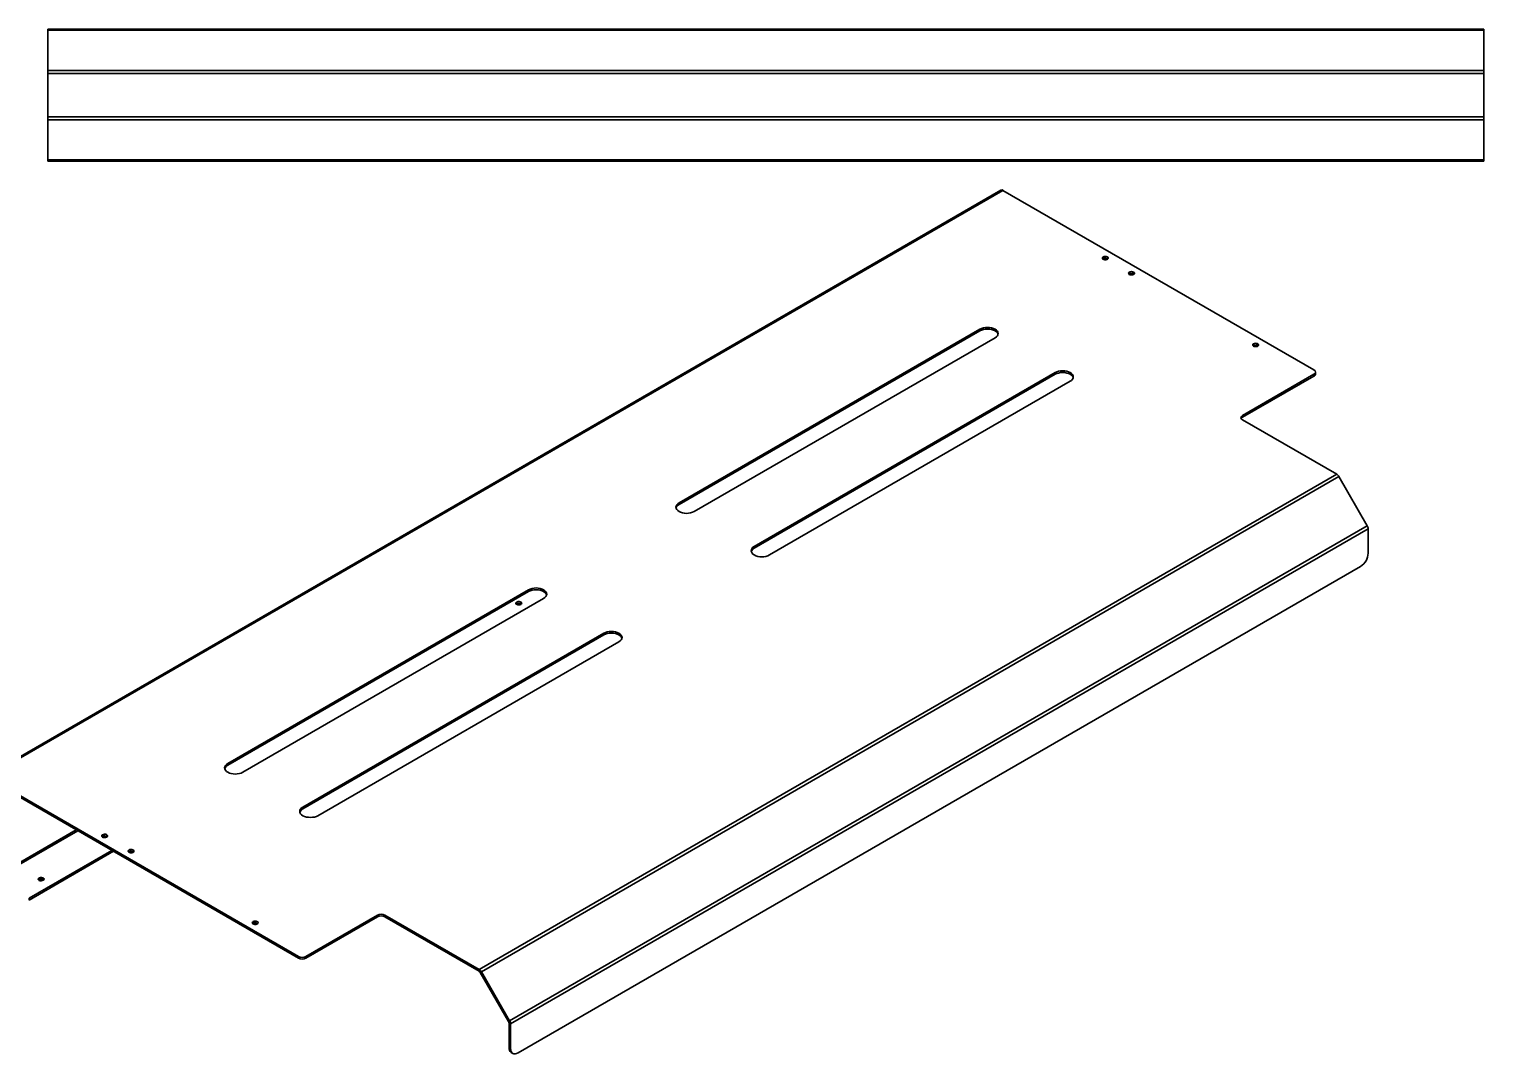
# Model space of a CAD drawing. Header units: millimetres. Extents: x -770 to 1373, y -1386 to 478.
# Drawn here: x -23 to 1344, y -484 to 478 of the extents above; entities that cross this region are included whole.
import ezdxf

# ---------------------------------------------------------------- set-up
doc = ezdxf.new("R2010")
doc.units = ezdxf.units.MM

msp = doc.modelspace()

# ---------------------------------------------------------------- linework, layer by layer
at = {"color": 7, "linetype": 'Continuous', "lineweight": 35}
for p, q in [((-5.6, 478.4), (-5.6, 477.3)), ((-5.6, 478.4), (1344.4, 478.4)), ((-5.6, 477.3), (1344.4, 477.3)), ((-5.6, 477.3), (-5.6, 439.6)), ((1344.4, 477.3), (1344.4, 478.4)), ((1344.4, 477.3), (1344.4, 439.6)), ((-5.6, 439.6), (-5.6, 436.8)), ((-5.6, 439.6), (1344.4, 439.6)), ((1344.4, 436.8), (1344.4, 439.6)), ((-5.6, 436.8), (1344.4, 436.8)), ((-5.6, 436.8), (-5.6, 396.1)), ((1344.4, 436.8), (1344.4, 396.1)), ((-5.6, 396.1), (1344.4, 396.1)), ((-5.6, 396.1), (-5.6, 393.3)), ((-5.6, 393.3), (1344.4, 393.3)), ((-5.6, 393.3), (-5.6, 355.6)), ((1344.4, 393.3), (1344.4, 396.1)), ((1344.4, 393.3), (1344.4, 355.6)), ((-5.6, 355.6), (1344.4, 355.6)), ((-5.6, 355.6), (-5.6, 354.4)), ((1344.4, 354.4), (1344.4, 355.6)), ((-5.6, 354.4), (1344.4, 354.4)), ((890.3, 327.1), (-64.2, -224)), ((892.3, 326.9), (-62.2, -224.2)), ((1184.6, 158.2), (892.3, 326.9)), ((986.5, 262.8), (986, 262.5)), ((1011.2, 248.5), (1010.8, 248.2)), ((870.7, 196.5), (587.8, 33.2)), ((587.8, 31.6), (870.7, 194.9)), ((870.7, 194.9), (870.7, 196.5)), ((602, 25.1), (884.8, 188.4)), ((1127.9, 181.1), (1127.5, 180.8)), ((941.4, 155.7), (658.5, -7.6)), ((658.5, -9.2), (941.4, 154.1)), ((941.4, 154.1), (941.4, 155.7)), ((1184.6, 154.1), (1117.4, 115.3)), ((1184.6, 152.4), (1117.4, 113.7)), ((1184.6, 152.4), (1184.6, 154.1)), ((1186.1, 154.5), (1186.1, 156.1)), ((672.7, -15.7), (955.5, 147.5)), ((1117.4, 115.3), (1117.4, 113.7)), ((1117.4, 111.2), (1206.1, 60.1)), ((400, -405.3), (1206.1, 60.1)), ((402, -407.4), (1208.1, 57.9)), ((1208.1, 57.9), (1234.7, 11.8)), ((587.8, 31.6), (587.8, 33.2)), ((428.6, -453.5), (1234.7, 11.8)), ((429.4, -456.3), (1235.5, 9)), ((1235.5, 9), (1235.5, -14.1)), ((658.5, -9.2), (658.5, -7.6)), ((1228.5, -26.4), (436.5, -483.5)), ((446.4, -48.4), (163.6, -211.7)), ((163.6, -213.3), (446.4, -50)), ((446.4, -50), (446.4, -48.4)), ((177.7, -219.8), (460.5, -56.6)), ((517.1, -89.2), (234.3, -252.5)), ((234.3, -254.1), (517.1, -90.8)), ((517.1, -90.8), (517.1, -89.2)), ((248.4, -260.7), (531.3, -97.4)), ((163.6, -213.3), (163.6, -211.7)), ((230, -392.9), (-62.2, -224.2)), ((230, -394.5), (-62.2, -225.8)), ((234.3, -254.1), (234.3, -252.5)), ((21.2, -274), (-63.2, -322.8)), ((22.6, -274.8), (-62.2, -323.8)), ((46, -280.2), (45.6, -280.5)), ((54.7, -293.3), (-23.1, -338.2)), ((56.1, -294.1), (-23.1, -339.9)), ((70.8, -294.4), (70.3, -294.7)), ((-23.1, -338.2), (-23.1, -339.9)), ((304.3, -354.1), (237.1, -392.9)), ((304.3, -355.8), (304.3, -354.1)), ((400, -405.3), (311.3, -354.1)), ((311.3, -354.1), (311.3, -355.8)), ((187.4, -361.8), (187, -362.1)), ((304.3, -355.8), (237.1, -394.5)), ((400, -406.9), (311.3, -355.8)), ((230, -394.5), (230, -392.9)), ((237.1, -392.9), (237.1, -394.5)), ((400, -405.3), (400, -406.9)), ((401, -408), (402, -407.4)), ((427.6, -454.1), (401, -408)), ((428.6, -453.5), (402, -407.4)), ((428.6, -453.5), (427.6, -454.1)), ((428, -455.5), (429.4, -456.3)), ((428, -478.6), (428, -455.5)), ((429.4, -479.5), (429.4, -456.3)), ((428, -478.6), (429.4, -479.5)), ((430.1, -483.2), (431.5, -484))]:
    msp.add_line(p, q, dxfattribs=at)
at = {"color": 7, "linetype": 'Continuous', "lineweight": 35, "flags": 128}
for points in [[(986.5, 264.4), (985.9, 263.9), (985.7, 263.3), (985.8, 262.8), (986.3, 262.3), (987.1, 261.9), (988, 261.7), (989, 261.7), (990, 262), (990.7, 262.4), (991.1, 262.9), (991.1, 263.5), (990.8, 264), (990.2, 264.5), (989.3, 264.8), (988.3, 264.9), (987.3, 264.7), (986.5, 264.4)], [(1011.2, 250.1), (1010.6, 249.6), (1010.4, 249.1), (1010.5, 248.5), (1011, 248), (1011.8, 247.6), (1012.8, 247.4), (1013.8, 247.4), (1014.7, 247.7), (1015.4, 248.1), (1015.8, 248.6), (1015.9, 249.2), (1015.6, 249.8), (1014.9, 250.2), (1014, 250.5), (1013, 250.6), (1012, 250.4), (1011.2, 250.1)], [(884.8, 188.4), (886.1, 189.2), (887, 190.2), (887.5, 191.3), (887.7, 192.4), (887.5, 193.6), (887, 194.7), (886.1, 195.7), (884.8, 196.5), (883.3, 197.2), (881.6, 197.8), (879.7, 198.1), (877.7, 198.2), (875.8, 198.1), (873.9, 197.8), (872.2, 197.2), (870.7, 196.5)], [(870.7, 194.9), (872.2, 195.6), (873.9, 196.1), (875.8, 196.5), (877.7, 196.6), (879.7, 196.5), (881.6, 196.1), (883.3, 195.6), (884.8, 194.9), (886.1, 194), (887, 193), (887.5, 191.9), (887.6, 191.6)], [(1127.9, 182.8), (1127.3, 182.3), (1127.1, 181.7), (1127.2, 181.1), (1127.7, 180.6), (1128.5, 180.2), (1129.4, 180.1), (1130.5, 180.1), (1131.4, 180.3), (1132.1, 180.7), (1132.5, 181.3), (1132.5, 181.9), (1132.2, 182.4), (1131.6, 182.9), (1130.7, 183.1), (1129.7, 183.2), (1128.7, 183.1), (1127.9, 182.8)], [(955.5, 147.5), (956.8, 148.4), (957.7, 149.4), (958.3, 150.5), (958.4, 151.6), (958.3, 152.8), (957.7, 153.8), (956.8, 154.8), (955.5, 155.7), (954, 156.4), (952.3, 157), (950.4, 157.3), (948.4, 157.4), (946.5, 157.3), (944.6, 157), (942.9, 156.4), (941.4, 155.7)], [(941.4, 154.1), (942.9, 154.8), (944.6, 155.3), (946.5, 155.7), (948.4, 155.8), (950.4, 155.7), (952.3, 155.3), (954, 154.8), (955.5, 154.1), (956.8, 153.2), (957.7, 152.2), (958.3, 151.1), (958.3, 150.8)], [(587.8, 33.2), (586.6, 32.4), (585.7, 31.4), (585.1, 30.3), (584.9, 29.2), (585.1, 28), (585.7, 27), (586.6, 26), (587.8, 25.1), (589.3, 24.4), (591.1, 23.8), (592.9, 23.5), (594.9, 23.4), (596.8, 23.5), (598.7, 23.8), (600.5, 24.4), (602, 25.1)], [(658.5, -7.6), (657.3, -8.4), (656.4, -9.4), (655.8, -10.5), (655.6, -11.7), (655.8, -12.8), (656.4, -13.9), (657.3, -14.9), (658.5, -15.7), (660.1, -16.5), (661.8, -17), (663.7, -17.3), (665.6, -17.4), (667.6, -17.3), (669.4, -17), (671.2, -16.5), (672.7, -15.7)], [(460.5, -56.6), (461.8, -55.7), (462.7, -54.7), (463.3, -53.6), (463.5, -52.5), (463.3, -51.3), (462.7, -50.3), (461.8, -49.3), (460.5, -48.4), (459, -47.7), (457.3, -47.1), (455.4, -46.8), (453.5, -46.7), (451.5, -46.8), (449.6, -47.1), (447.9, -47.7), (446.4, -48.4)], [(446.4, -50), (447.9, -49.3), (449.6, -48.8), (451.5, -48.4), (453.5, -48.3), (455.4, -48.4), (457.3, -48.8), (459, -49.3), (460.5, -50), (461.8, -50.9), (462.7, -51.9), (463.3, -53), (463.4, -53.3)], [(439.2, -62.2), (438.3, -62.5), (437.3, -62.6), (436.3, -62.6), (435.5, -62.3), (434.8, -61.8), (434.5, -61.3), (434.5, -60.7), (434.9, -60.2), (435.7, -59.8), (436.6, -59.5), (437.6, -59.5), (438.5, -59.7), (439.3, -60), (439.8, -60.6), (440, -61.1), (439.7, -61.7), (439.2, -62.2)], [(531.3, -97.4), (532.5, -96.5), (533.4, -95.5), (534, -94.4), (534.2, -93.3), (534, -92.2), (533.4, -91.1), (532.5, -90.1), (531.3, -89.2), (529.7, -88.5), (528, -88), (526.1, -87.6), (524.2, -87.5), (522.2, -87.6), (520.4, -88), (518.6, -88.5), (517.1, -89.2)], [(517.1, -90.8), (518.6, -90.1), (520.4, -89.6), (522.2, -89.3), (524.2, -89.2), (526.1, -89.3), (528, -89.6), (529.7, -90.1), (531.3, -90.8), (532.5, -91.7), (533.4, -92.7), (534, -93.8), (534.1, -94.1)], [(163.6, -211.7), (162.3, -212.5), (161.4, -213.5), (160.8, -214.6), (160.6, -215.8), (160.8, -216.9), (161.4, -218), (162.3, -219), (163.6, -219.8), (165.1, -220.6), (166.8, -221.1), (168.7, -221.4), (170.6, -221.5), (172.6, -221.4), (174.5, -221.1), (176.2, -220.6), (177.7, -219.8)], [(234.3, -252.5), (233, -253.4), (232.1, -254.4), (231.5, -255.4), (231.3, -256.6), (231.5, -257.7), (232.1, -258.8), (233, -259.8), (234.3, -260.7), (235.8, -261.4), (237.5, -261.9), (239.4, -262.2), (241.3, -262.3), (243.3, -262.2), (245.2, -261.9), (246.9, -261.4), (248.4, -260.7)], [(46, -278.5), (45.4, -279), (45.2, -279.6), (45.3, -280.1), (45.8, -280.7), (46.6, -281), (47.6, -281.2), (48.6, -281.2), (49.5, -280.9), (50.2, -280.5), (50.6, -280), (50.7, -279.4), (50.4, -278.9), (49.7, -278.4), (48.8, -278.1), (47.8, -278.1), (46.8, -278.2), (46, -278.5)], [(70.8, -292.8), (70.2, -293.3), (70, -293.9), (70.1, -294.4), (70.6, -294.9), (71.4, -295.3), (72.3, -295.5), (73.3, -295.5), (74.3, -295.2), (75, -294.8), (75.4, -294.3), (75.4, -293.7), (75.1, -293.2), (74.5, -292.7), (73.6, -292.4), (72.6, -292.3), (71.6, -292.5), (70.8, -292.8)], [(-9.9, -321.4), (-10.7, -321.7), (-11.7, -321.9), (-12.7, -321.8), (-13.6, -321.5), (-14.2, -321), (-14.5, -320.5), (-14.5, -319.9), (-14.1, -319.4), (-13.4, -319), (-12.4, -318.7), (-11.4, -318.7), (-10.5, -318.9), (-9.7, -319.3), (-9.2, -319.8), (-9.1, -320.3), (-9.3, -320.9), (-9.9, -321.4)], [(187.4, -360.2), (186.9, -360.6), (186.6, -361.2), (186.8, -361.8), (187.3, -362.3), (188, -362.7), (189, -362.9), (190, -362.8), (190.9, -362.6), (191.6, -362.2), (192, -361.6), (192.1, -361.1), (191.8, -360.5), (191.1, -360.1), (190.2, -359.8), (189.2, -359.7), (188.3, -359.8), (187.4, -360.2)], [(429.4, -479.5), (429.6, -481), (430, -482.3), (430.6, -483.3), (431.5, -484), (432.6, -484.4), (433.8, -484.5), (435.1, -484.2), (436.5, -483.5)]]:
    msp.add_lwpolyline(points, dxfattribs=at)
at = {"color": 7, "linetype": 'Continuous', "lineweight": 35}
for centre, radius, start, end in [((891.2, 325.3), 2.01, 54.3818, 114.314), ((988.4, 259.3), 3.97, 53.0376, 118.8264), ((1013.1, 245), 3.97, 53.0376, 118.8264), ((1129.8, 177.6), 3.97, 53.0376, 118.8264), ((1183.8, 156.1), 2.18, 290.7834, 69.2166), ((1183.6, 154.7), 2.51, 294.3747, 354.3052), ((1118.2, 113.3), 2.18, 110.7834, 249.2166), ((1118.9, 111), 3.06, 117.4631, 150.8883), ((1203, 55.2), 5.77, 28.8556, 58.0453), ((590.1, 26.8), 5.38, 115.4505, 162.7549), ((1229.8, 8.8), 5.77, 1.9565, 31.1437), ((660.8, -14.1), 5.38, 115.4505, 162.7549), ((1220.2, -13.4), 15.4, 302.6055, 357.3945), ((437.2, -64.8), 3.76, 51.1934, 128.8066), ((165.9, -218.2), 5.38, 115.4505, 162.7549), ((236.6, -259), 5.38, 115.4505, 162.7549), ((47.9, -283.6), 3.97, 53.0376, 118.8264), ((72.7, -297.9), 3.97, 53.0376, 118.8264), ((-11.8, -324), 3.76, 51.1934, 128.8066), ((307.8, -361), 7.69, 62.6097, 117.3903), ((307.8, -362.6), 7.69, 62.6097, 117.3903), ((189.3, -365.3), 3.97, 53.0376, 118.8264), ((233.6, -386.1), 7.69, 242.6097, 297.3903), ((233.6, -387.7), 7.69, 242.6097, 297.3903), ((396.9, -410.2), 5.77, 28.8556, 58.0453), ((398.4, -409.4), 2.89, 28.8556, 58.0453), ((425.1, -455.6), 2.89, 1.9565, 31.1437), ((423.7, -456.5), 5.77, 1.9565, 31.1437), ((432.9, -479.2), 4.93, 173.7012, 234.9867)]:
    msp.add_arc(centre, radius, start, end, dxfattribs=at)

doc.saveas('drawing.dxf')
